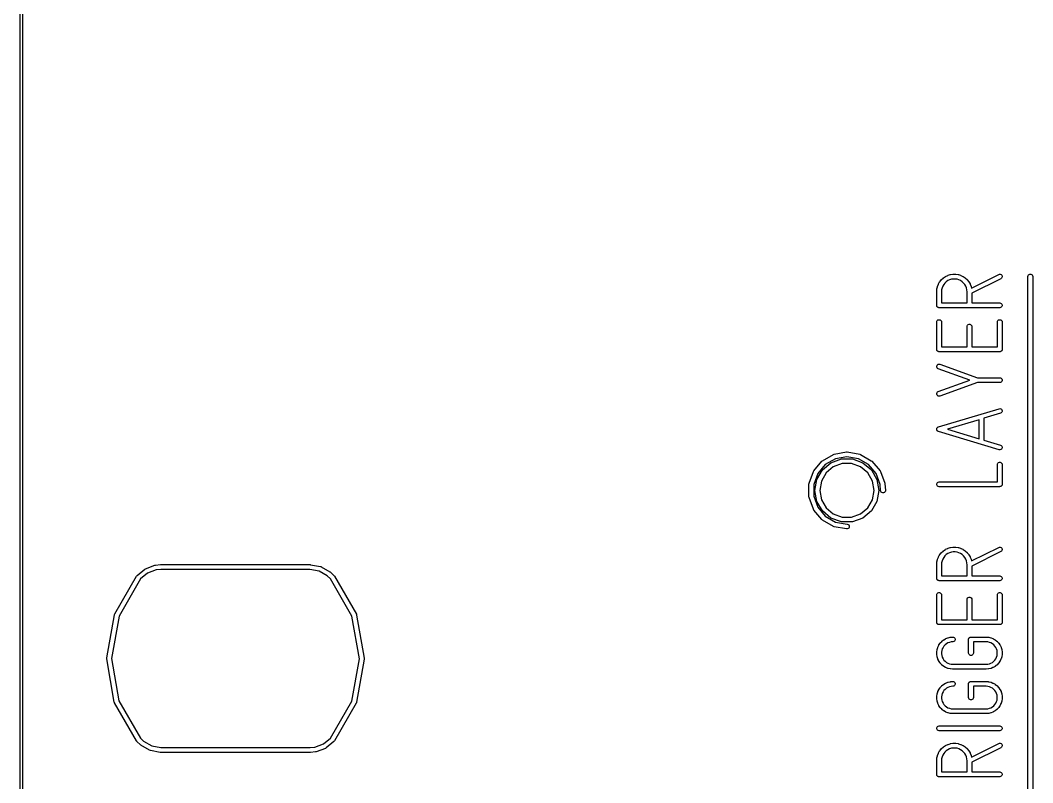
# Model space of a CAD drawing. Extents: x 10 to 493, y -203 to -71.
# Drawn here: x 10.11 to 52.17, y -170.9 to -139.21 of the extents above; entities that cross this region are included whole.
import ezdxf

# ---------------------------------------------------------------- set-up
doc = ezdxf.new("R2010")
doc.units = 0
doc.header["$MEASUREMENT"] = 0
doc.layers.add('BLACK', color=7, linetype='CONTINUOUS')

msp = doc.modelspace()

# ---------------------------------------------------------------- linework, layer by layer
at = {"layer": 'Black'}
for p, q in [((10.11, -203.2), (10.11, -71.12)), ((10.21, -71.17), (10.21, -203.15)), ((48.2552, -150.171), (48.3022, -150.089)), ((48.3022, -150.089), (48.3071, -150.083)), ((48.3071, -150.083), (48.3108, -150.077)), ((48.3108, -150.077), (48.3698, -150.003)), ((48.3698, -150.003), (48.3755, -149.998)), ((48.3755, -149.998), (48.38, -149.992)), ((48.38, -149.992), (48.449, -149.928)), ((48.449, -149.928), (48.4554, -149.924)), ((48.4554, -149.924), (48.4608, -149.918)), ((48.4608, -149.918), (48.5388, -149.865)), ((48.5215, -150.133), (48.472, -150.195)), ((48.5795, -150.079), (48.5215, -150.133)), ((48.5388, -149.865), (48.546, -149.862)), ((48.546, -149.862), (48.5524, -149.858)), ((48.5524, -149.858), (48.6374, -149.818)), ((48.6447, -150.035), (48.5795, -150.079)), ((48.6374, -149.818), (48.6441, -149.816)), ((48.6441, -149.816), (48.6503, -149.813)), ((48.7163, -150.001), (48.6447, -150.035)), ((48.6503, -149.813), (48.7403, -149.785)), ((48.7924, -149.978), (48.7163, -150.001)), ((48.7403, -149.785), (48.7479, -149.784)), ((48.7479, -149.784), (48.7551, -149.781)), ((48.7551, -149.781), (48.8481, -149.767)), ((48.8705, -149.966), (48.7924, -149.978)), ((48.8481, -149.767), (48.8556, -149.767)), ((48.8556, -149.767), (48.863, -149.766)), ((48.863, -149.766), (48.957, -149.766)), ((48.9495, -149.966), (48.8705, -149.966)), ((49.0276, -149.978), (48.9495, -149.966)), ((48.957, -149.766), (48.9644, -149.767)), ((48.9644, -149.767), (48.9719, -149.767)), ((48.9719, -149.767), (49.0649, -149.781)), ((49.1037, -150.001), (49.0276, -149.978)), ((49.0649, -149.781), (49.0721, -149.784)), ((49.0721, -149.784), (49.0797, -149.785)), ((49.0797, -149.785), (49.1697, -149.813)), ((49.1753, -150.035), (49.1037, -150.001)), ((49.1697, -149.813), (49.1759, -149.816)), ((49.2405, -150.079), (49.1753, -150.035)), ((49.1759, -149.816), (49.1826, -149.818)), ((49.1826, -149.818), (49.2676, -149.858)), ((49.2985, -150.133), (49.2405, -150.079)), ((49.2676, -149.858), (49.274, -149.862)), ((49.274, -149.862), (49.2812, -149.865)), ((49.2812, -149.865), (49.3592, -149.918)), ((49.348, -150.195), (49.2985, -150.133)), ((49.3592, -149.918), (49.3646, -149.924)), ((49.3646, -149.924), (49.371, -149.928)), ((49.371, -149.928), (49.44, -149.992)), ((49.44, -149.992), (49.4445, -149.998)), ((49.4445, -149.998), (49.4502, -150.003)), ((49.4502, -150.003), (49.5092, -150.077)), ((49.5092, -150.077), (49.5129, -150.083)), ((49.5129, -150.083), (49.5178, -150.089)), ((49.5178, -150.089), (49.5648, -150.171)), ((49.6221, -150.341), (50.7553, -149.775)), ((50.8447, -149.953), (49.64, -150.556)), ((50.7553, -149.775), (50.7886, -149.765)), ((50.7886, -149.765), (50.8232, -149.767)), ((50.8232, -149.767), (50.8551, -149.781)), ((50.8726, -149.933), (50.8447, -149.953)), ((50.8551, -149.781), (50.8803, -149.804)), ((50.8918, -149.904), (50.8726, -149.933)), ((50.8803, -149.804), (50.8958, -149.835)), ((50.8998, -149.87), (50.8918, -149.904)), ((50.8958, -149.835), (50.8998, -149.87)), ((51.97, -149.861), (51.976, -149.827)), ((51.97, -189.865), (51.97, -149.861)), ((51.976, -149.827), (51.9934, -149.797)), ((51.9934, -149.797), (52.02, -149.774)), ((52.02, -149.774), (52.0526, -149.763)), ((52.0526, -149.763), (52.0874, -149.763)), ((52.0874, -149.763), (52.12, -149.774)), ((52.12, -149.774), (52.1466, -149.797)), ((52.1466, -149.797), (52.164, -149.827)), ((52.164, -149.827), (52.17, -149.861)), ((52.17, -149.861), (52.17, -189.865)), ((48.18, -150.494), (48.1807, -150.49)), ((48.18, -151.061), (48.18, -150.494)), ((48.1803, -150.487), (48.1873, -150.393)), ((48.1807, -150.49), (48.1803, -150.487)), ((48.1873, -150.393), (48.1891, -150.385)), ((48.1891, -150.385), (48.1895, -150.378)), ((48.1895, -150.378), (48.2105, -150.286)), ((48.2105, -150.286), (48.2134, -150.279)), ((48.2134, -150.279), (48.2149, -150.272)), ((48.2149, -150.272), (48.2489, -150.185)), ((48.2489, -150.185), (48.2527, -150.178)), ((48.2527, -150.178), (48.2552, -150.171)), ((48.3862, -150.415), (48.38, -150.498)), ((48.38, -150.498), (48.38, -150.961)), ((48.4038, -150.337), (48.3862, -150.415)), ((48.4324, -150.264), (48.4038, -150.337)), ((48.472, -150.195), (48.4324, -150.264)), ((49.3876, -150.264), (49.348, -150.195)), ((49.4162, -150.337), (49.3876, -150.264)), ((49.4338, -150.415), (49.4162, -150.337)), ((49.44, -150.498), (49.4338, -150.415)), ((49.44, -150.961), (49.44, -150.498)), ((49.5648, -150.171), (49.5673, -150.178)), ((49.5673, -150.178), (49.5711, -150.185)), ((49.5711, -150.185), (49.6051, -150.272)), ((49.6051, -150.272), (49.6066, -150.279)), ((49.6066, -150.279), (49.6095, -150.286)), ((49.6095, -150.286), (49.6221, -150.341)), ((49.64, -150.556), (49.64, -150.961)), ((48.38, -150.961), (49.44, -150.961)), ((49.64, -150.961), (50.8, -150.961)), ((50.8, -150.961), (50.8342, -150.967)), ((50.8342, -150.967), (50.8643, -150.984)), ((50.8643, -150.984), (50.8866, -151.011)), ((48.1815, -151.07), (48.18, -151.061)), ((48.1815, -151.078), (48.1815, -151.07)), ((48.1845, -151.087), (48.1815, -151.078)), ((48.186, -151.095), (48.1845, -151.087)), ((48.1904, -151.103), (48.186, -151.095)), ((48.1934, -151.111), (48.1904, -151.103)), ((48.199, -151.118), (48.1934, -151.111)), ((48.2034, -151.125), (48.199, -151.118)), ((48.2101, -151.131), (48.2034, -151.125)), ((48.2157, -151.138), (48.2101, -151.131)), ((48.2233, -151.142), (48.2157, -151.138)), ((48.23, -151.148), (48.2233, -151.142)), ((48.2382, -151.151), (48.23, -151.148)), ((48.2458, -151.155), (48.2382, -151.151)), ((48.2544, -151.156), (48.2458, -151.155)), ((48.2626, -151.159), (48.2544, -151.156)), ((48.2714, -151.159), (48.2626, -151.159)), ((48.28, -151.161), (48.2714, -151.159)), ((50.8, -151.161), (48.28, -151.161)), ((50.8342, -151.155), (50.8, -151.161)), ((50.8643, -151.138), (50.8342, -151.155)), ((50.8866, -151.111), (50.8643, -151.138)), ((50.8866, -151.011), (50.8985, -151.044)), ((50.8985, -151.078), (50.8866, -151.111)), ((50.8985, -151.044), (50.8985, -151.078)), ((48.18, -151.754), (48.186, -151.72)), ((48.18, -152.888), (48.18, -151.754)), ((48.186, -151.72), (48.2034, -151.69)), ((48.2034, -151.69), (48.23, -151.667)), ((48.23, -151.667), (48.2626, -151.656)), ((48.2626, -151.656), (48.2974, -151.656)), ((48.2974, -151.656), (48.33, -151.667)), ((48.33, -151.667), (48.3566, -151.69)), ((48.3566, -151.69), (48.374, -151.72)), ((48.374, -151.72), (48.38, -151.754)), ((48.38, -151.754), (48.38, -152.788)), ((50.7, -151.754), (50.706, -151.72)), ((50.7, -152.788), (50.7, -151.754)), ((50.706, -151.72), (50.7234, -151.69)), ((50.7234, -151.69), (50.75, -151.667)), ((50.75, -151.667), (50.7826, -151.656)), ((50.7826, -151.656), (50.8174, -151.656)), ((50.8174, -151.656), (50.85, -151.667)), ((50.85, -151.667), (50.8766, -151.69)), ((50.8766, -151.69), (50.894, -151.72)), ((50.894, -151.72), (50.9, -151.754)), ((50.9, -151.754), (50.9, -152.888)), ((49.44, -151.943), (49.446, -151.909)), ((49.44, -152.788), (49.44, -151.943)), ((49.446, -151.909), (49.4634, -151.879)), ((49.4634, -151.879), (49.49, -151.856)), ((49.49, -151.856), (49.5226, -151.845)), ((49.5226, -151.845), (49.5574, -151.845)), ((49.5574, -151.845), (49.59, -151.856)), ((49.59, -151.856), (49.6166, -151.879)), ((49.6166, -151.879), (49.634, -151.909)), ((49.634, -151.909), (49.64, -151.943)), ((49.64, -151.943), (49.64, -152.788)), ((48.1815, -152.897), (48.18, -152.888)), ((48.1815, -152.905), (48.1815, -152.897)), ((48.1845, -152.914), (48.1815, -152.905)), ((48.186, -152.922), (48.1845, -152.914)), ((48.1904, -152.93), (48.186, -152.922)), ((48.1934, -152.938), (48.1904, -152.93)), ((48.199, -152.945), (48.1934, -152.938)), ((48.2034, -152.952), (48.199, -152.945)), ((48.2101, -152.958), (48.2034, -152.952)), ((48.2157, -152.965), (48.2101, -152.958)), ((48.2233, -152.969), (48.2157, -152.965)), ((48.23, -152.975), (48.2233, -152.969)), ((48.2382, -152.978), (48.23, -152.975)), ((48.2458, -152.982), (48.2382, -152.978)), ((48.2544, -152.983), (48.2458, -152.982)), ((48.2626, -152.986), (48.2544, -152.983)), ((48.2714, -152.986), (48.2626, -152.986)), ((48.28, -152.988), (48.2714, -152.986)), ((50.8, -152.988), (48.28, -152.988)), ((48.38, -152.788), (49.44, -152.788)), ((49.64, -152.788), (50.7, -152.788)), ((50.8086, -152.986), (50.8, -152.988)), ((50.8174, -152.986), (50.8086, -152.986)), ((50.8256, -152.983), (50.8174, -152.986)), ((50.8342, -152.982), (50.8256, -152.983)), ((50.8418, -152.978), (50.8342, -152.982)), ((50.85, -152.975), (50.8418, -152.978)), ((50.8567, -152.969), (50.85, -152.975)), ((50.8643, -152.965), (50.8567, -152.969)), ((50.8699, -152.958), (50.8643, -152.965)), ((50.8766, -152.952), (50.8699, -152.958)), ((50.881, -152.945), (50.8766, -152.952)), ((50.8866, -152.938), (50.881, -152.945)), ((50.8896, -152.93), (50.8866, -152.938)), ((50.894, -152.922), (50.8896, -152.93)), ((50.8955, -152.914), (50.894, -152.922)), ((50.8985, -152.905), (50.8955, -152.914)), ((50.9, -152.888), (50.8985, -152.897)), ((50.8985, -152.897), (50.8985, -152.905)), ((48.2155, -153.526), (48.2455, -153.508)), ((48.2455, -153.508), (48.2796, -153.502)), ((48.2796, -153.502), (48.3139, -153.508)), ((48.3139, -153.508), (49.8725, -154.069)), ((48.1815, -153.585), (48.1932, -153.552)), ((48.1816, -153.62), (48.1815, -153.585)), ((48.1936, -153.652), (48.1816, -153.62)), ((48.1932, -153.552), (48.2155, -153.526)), ((48.216, -153.679), (48.1936, -153.652)), ((48.2461, -153.696), (48.216, -153.679)), ((49.5598, -154.169), (48.2461, -153.696)), ((48.2461, -154.642), (49.5598, -154.169)), ((49.8725, -154.269), (48.3139, -154.83)), ((49.8725, -154.069), (50.8, -154.069)), ((50.8, -154.269), (49.8725, -154.269)), ((50.8, -154.069), (50.8342, -154.075)), ((50.8342, -154.263), (50.8, -154.269)), ((50.8342, -154.075), (50.8643, -154.092)), ((50.8643, -154.246), (50.8342, -154.263)), ((50.8643, -154.092), (50.8866, -154.119)), ((50.8866, -154.219), (50.8643, -154.246)), ((50.8866, -154.119), (50.8985, -154.152)), ((50.8985, -154.186), (50.8866, -154.219)), ((50.8985, -154.152), (50.8985, -154.186)), ((48.1815, -154.753), (48.1816, -154.718)), ((48.1932, -154.786), (48.1815, -154.753)), ((48.1816, -154.718), (48.1936, -154.686)), ((48.1936, -154.686), (48.216, -154.659)), ((48.216, -154.659), (48.2461, -154.642)), ((48.2155, -154.812), (48.1932, -154.786)), ((48.2455, -154.83), (48.2155, -154.812)), ((48.2796, -154.836), (48.2455, -154.83)), ((48.3139, -154.83), (48.2796, -154.836)), ((48.2513, -156.11), (50.7713, -155.354)), ((50.8287, -155.546), (50.144, -155.751)), ((50.7713, -155.354), (50.8058, -155.35)), ((50.8058, -155.35), (50.8396, -155.358)), ((50.8598, -155.53), (50.8287, -155.546)), ((50.8396, -155.358), (50.8686, -155.377)), ((50.8836, -155.505), (50.8598, -155.53)), ((50.8686, -155.377), (50.8893, -155.405)), ((50.8973, -155.473), (50.8836, -155.505)), ((50.8893, -155.405), (50.8993, -155.438)), ((50.8993, -155.438), (50.8973, -155.473)), ((49.944, -155.811), (48.628, -156.206)), ((49.944, -156.601), (49.944, -155.811)), ((50.144, -155.751), (50.144, -156.661)), ((48.1807, -156.194), (48.1823, -156.189)), ((48.1814, -156.206), (48.1807, -156.194)), ((48.1807, -156.218), (48.1814, -156.206)), ((48.1823, -156.223), (48.1807, -156.218)), ((48.1823, -156.189), (48.1827, -156.183)), ((48.1827, -156.229), (48.1823, -156.223)), ((48.1827, -156.183), (48.1873, -156.172)), ((48.1873, -156.24), (48.1827, -156.229)), ((48.1873, -156.172), (48.1907, -156.161)), ((48.1907, -156.251), (48.1873, -156.24)), ((48.1907, -156.161), (48.1941, -156.156)), ((48.1941, -156.256), (48.1907, -156.251)), ((48.1941, -156.156), (48.1964, -156.151)), ((48.1964, -156.261), (48.1941, -156.256)), ((48.1964, -156.151), (48.2044, -156.143)), ((48.2044, -156.269), (48.1964, -156.261)), ((48.2044, -156.143), (48.2114, -156.133)), ((48.2114, -156.279), (48.2044, -156.269)), ((48.2114, -156.133), (48.2163, -156.13)), ((48.2163, -156.282), (48.2114, -156.279)), ((48.2163, -156.13), (48.2202, -156.126)), ((48.2202, -156.286), (48.2163, -156.282)), ((48.2202, -156.126), (48.2307, -156.121)), ((48.2307, -156.291), (48.2202, -156.286)), ((48.2307, -156.121), (48.2404, -156.114)), ((48.2404, -156.298), (48.2307, -156.291)), ((48.2404, -156.114), (48.2461, -156.113)), ((48.2461, -156.299), (48.2404, -156.298)), ((48.2461, -156.113), (48.2513, -156.11)), ((48.2513, -156.302), (48.2461, -156.299)), ((50.7713, -157.058), (48.2513, -156.302)), ((48.628, -156.206), (49.944, -156.601)), ((50.144, -156.661), (50.8287, -156.866)), ((50.8287, -156.866), (50.8598, -156.882)), ((50.8598, -156.882), (50.8836, -156.907)), ((43.4358, -157.514), (43.887, -157.254)), ((43.887, -157.254), (43.9196, -157.242)), ((43.887, -157.254), (43.887, -157.254)), ((43.9196, -157.242), (44.4326, -157.152)), ((44.4326, -157.152), (44.4674, -157.152)), ((44.4674, -157.152), (44.9804, -157.242)), ((44.9804, -157.242), (45.013, -157.254)), ((45.013, -157.254), (45.4642, -157.514)), ((50.8058, -157.062), (50.7713, -157.058)), ((50.8396, -157.054), (50.8058, -157.062)), ((50.8686, -157.035), (50.8396, -157.054)), ((50.8893, -157.007), (50.8686, -157.035)), ((50.8836, -156.907), (50.8973, -156.939)), ((50.8993, -156.974), (50.8893, -157.007)), ((50.8973, -156.939), (50.8993, -156.974)), ((43.0744, -157.936), (43.4092, -157.537)), ((43.5511, -157.679), (43.2389, -158.051)), ((43.4092, -157.537), (43.4358, -157.514)), ((43.4319, -157.896), (43.7855, -157.599)), ((43.9717, -157.436), (43.5511, -157.679)), ((43.7855, -157.599), (44.2192, -157.441)), ((44.254, -157.638), (43.8855, -157.772)), ((44.45, -157.352), (43.9717, -157.436)), ((44.2192, -157.441), (44.6808, -157.441)), ((44.646, -157.638), (44.254, -157.638)), ((44.9283, -157.436), (44.45, -157.352)), ((45.0145, -157.772), (44.646, -157.638)), ((44.6808, -157.441), (45.1145, -157.599)), ((45.3489, -157.679), (44.9283, -157.436)), ((45.1145, -157.599), (45.4681, -157.896)), ((45.6611, -158.051), (45.3489, -157.679)), ((45.4642, -157.514), (45.4908, -157.537)), ((45.4908, -157.537), (45.8256, -157.936)), ((50.7, -157.676), (50.706, -157.642)), ((50.7, -158.395), (50.7, -157.676)), ((50.706, -157.642), (50.7234, -157.612)), ((50.7234, -157.612), (50.75, -157.589)), ((50.75, -157.589), (50.7826, -157.578)), ((50.7826, -157.578), (50.8174, -157.578)), ((50.8174, -157.578), (50.85, -157.589)), ((50.85, -157.589), (50.8766, -157.612)), ((50.8766, -157.612), (50.894, -157.642)), ((50.894, -157.642), (50.9, -157.676)), ((50.9, -157.676), (50.9, -158.495)), ((42.8788, -158.455), (43.057, -157.966)), ((43.057, -157.966), (43.0744, -157.936)), ((43.2389, -158.051), (43.0728, -158.507)), ((43.2011, -158.295), (43.4319, -157.896)), ((43.5851, -158.024), (43.3891, -158.364)), ((43.8855, -157.772), (43.5851, -158.024)), ((45.3149, -158.024), (45.0145, -157.772)), ((45.5109, -158.364), (45.3149, -158.024)), ((45.4681, -157.896), (45.6989, -158.295)), ((45.8287, -158.511), (45.6611, -158.051)), ((45.8256, -157.936), (45.843, -157.966)), ((45.843, -157.966), (46.0212, -158.455)), ((42.8728, -158.49), (42.8788, -158.455)), ((42.8728, -159.01), (42.8728, -158.49)), ((43.0728, -158.507), (43.0728, -158.993)), ((43.121, -158.75), (43.2011, -158.295)), ((43.3891, -158.364), (43.321, -158.75)), ((45.579, -158.75), (45.5109, -158.364)), ((45.6989, -158.295), (45.779, -158.75)), ((45.8504, -158.759), (45.8287, -158.511)), ((46.0212, -158.455), (46.0234, -158.468)), ((46.0234, -158.468), (46.0268, -158.481)), ((46.0268, -158.481), (46.0496, -158.741)), ((48.1815, -158.478), (48.1934, -158.445)), ((48.1815, -158.512), (48.1815, -158.478)), ((48.1934, -158.545), (48.1815, -158.512)), ((48.1934, -158.445), (48.2157, -158.418)), ((48.2157, -158.572), (48.1934, -158.545)), ((48.2157, -158.418), (48.2458, -158.401)), ((48.2458, -158.401), (48.28, -158.395)), ((48.28, -158.395), (50.7, -158.395)), ((50.8699, -158.565), (50.8643, -158.572)), ((50.8766, -158.559), (50.8699, -158.565)), ((50.881, -158.552), (50.8766, -158.559)), ((50.8866, -158.545), (50.881, -158.552)), ((50.8896, -158.537), (50.8866, -158.545)), ((50.894, -158.529), (50.8896, -158.537)), ((50.8955, -158.521), (50.894, -158.529)), ((50.8985, -158.512), (50.8955, -158.521)), ((50.9, -158.495), (50.8985, -158.504)), ((50.8985, -158.504), (50.8985, -158.512)), ((43.2011, -159.205), (43.121, -158.75)), ((43.321, -158.75), (43.3891, -159.136)), ((45.5109, -159.136), (45.579, -158.75)), ((45.779, -158.75), (45.6989, -159.205)), ((45.8594, -158.792), (45.8504, -158.759)), ((45.8793, -158.821), (45.8594, -158.792)), ((45.9077, -158.841), (45.8793, -158.821)), ((45.9413, -158.85), (45.9077, -158.841)), ((45.9759, -158.847), (45.9413, -158.85)), ((46.0074, -158.832), (45.9759, -158.847)), ((46.0319, -158.807), (46.0074, -158.832)), ((46.0466, -158.776), (46.0319, -158.807)), ((46.0496, -158.741), (46.0466, -158.776)), ((48.2458, -158.589), (48.2157, -158.572)), ((48.28, -158.595), (48.2458, -158.589)), ((50.8, -158.595), (48.28, -158.595)), ((50.8086, -158.593), (50.8, -158.595)), ((50.8174, -158.593), (50.8086, -158.593)), ((50.8256, -158.59), (50.8174, -158.593)), ((50.8342, -158.589), (50.8256, -158.59)), ((50.8418, -158.585), (50.8342, -158.589)), ((50.85, -158.582), (50.8418, -158.585)), ((50.8567, -158.576), (50.85, -158.582)), ((50.8643, -158.572), (50.8567, -158.576)), ((42.8788, -159.045), (42.8728, -159.01)), ((43.057, -159.534), (42.8788, -159.045)), ((43.0728, -158.993), (43.2389, -159.449)), ((43.4319, -159.604), (43.2011, -159.205)), ((43.3891, -159.136), (43.5851, -159.476)), ((45.3149, -159.476), (45.5109, -159.136)), ((45.6989, -159.205), (45.4681, -159.604)), ((43.0744, -159.564), (43.057, -159.534)), ((43.4092, -159.963), (43.0744, -159.564)), ((43.2389, -159.449), (43.5511, -159.821)), ((43.7855, -159.901), (43.4319, -159.604)), ((43.5511, -159.821), (43.9717, -160.064)), ((43.5851, -159.476), (43.8855, -159.728)), ((43.8855, -159.728), (44.254, -159.862)), ((44.646, -159.862), (45.0145, -159.728)), ((45.0145, -159.728), (45.3149, -159.476)), ((45.4681, -159.604), (45.1145, -159.901)), ((43.4358, -159.986), (43.4092, -159.963)), ((43.887, -160.246), (43.4358, -159.986)), ((44.2192, -160.059), (43.7855, -159.901)), ((43.9196, -160.258), (43.887, -160.246)), ((43.9717, -160.064), (44.4674, -160.152)), ((44.6808, -160.059), (44.2192, -160.059)), ((44.254, -159.862), (44.646, -159.862)), ((44.4674, -160.152), (44.5, -160.163)), ((44.5, -160.163), (44.5266, -160.186)), ((44.5266, -160.186), (44.544, -160.216)), ((44.544, -160.216), (44.55, -160.25)), ((45.1145, -159.901), (44.6808, -160.059)), ((44.4326, -160.348), (43.9196, -160.258)), ((44.4674, -160.348), (44.4326, -160.348)), ((44.5, -160.337), (44.4674, -160.348)), ((44.5266, -160.314), (44.5, -160.337)), ((44.544, -160.284), (44.5266, -160.314)), ((44.55, -160.25), (44.544, -160.284)), ((48.2552, -161.511), (48.3022, -161.429)), ((48.3022, -161.429), (48.3071, -161.423)), ((48.3071, -161.423), (48.3108, -161.417)), ((48.3108, -161.417), (48.3698, -161.343)), ((48.3698, -161.343), (48.3755, -161.338)), ((48.3755, -161.338), (48.38, -161.332)), ((48.38, -161.332), (48.449, -161.268)), ((48.449, -161.268), (48.4554, -161.264)), ((48.4554, -161.264), (48.4608, -161.258)), ((48.4608, -161.258), (48.5388, -161.205)), ((48.5215, -161.473), (48.472, -161.535)), ((48.5795, -161.419), (48.5215, -161.473)), ((48.5388, -161.205), (48.546, -161.202)), ((48.546, -161.202), (48.5524, -161.198)), ((48.5524, -161.198), (48.6374, -161.158)), ((48.6447, -161.375), (48.5795, -161.419)), ((48.6374, -161.158), (48.6441, -161.156)), ((48.6441, -161.156), (48.6503, -161.153)), ((48.7163, -161.341), (48.6447, -161.375)), ((48.6503, -161.153), (48.7403, -161.125)), ((48.7924, -161.318), (48.7163, -161.341)), ((48.7403, -161.125), (48.7479, -161.124)), ((48.7479, -161.124), (48.7551, -161.121)), ((48.7551, -161.121), (48.8481, -161.107)), ((48.8705, -161.306), (48.7924, -161.318)), ((48.8481, -161.107), (48.8556, -161.107)), ((48.8556, -161.107), (48.863, -161.106)), ((48.863, -161.106), (48.957, -161.106)), ((48.9495, -161.306), (48.8705, -161.306)), ((49.0276, -161.318), (48.9495, -161.306)), ((48.957, -161.106), (48.9644, -161.107)), ((48.9644, -161.107), (48.9719, -161.107)), ((48.9719, -161.107), (49.0649, -161.121)), ((49.1037, -161.341), (49.0276, -161.318)), ((49.0649, -161.121), (49.0721, -161.124)), ((49.0721, -161.124), (49.0797, -161.125)), ((49.0797, -161.125), (49.1697, -161.153)), ((49.1753, -161.375), (49.1037, -161.341)), ((49.1697, -161.153), (49.1759, -161.156)), ((49.2405, -161.419), (49.1753, -161.375)), ((49.1759, -161.156), (49.1826, -161.158)), ((49.1826, -161.158), (49.2676, -161.198)), ((49.2985, -161.473), (49.2405, -161.419)), ((49.2676, -161.198), (49.274, -161.202)), ((49.274, -161.202), (49.2812, -161.205)), ((49.2812, -161.205), (49.3592, -161.258)), ((49.348, -161.535), (49.2985, -161.473)), ((49.3592, -161.258), (49.3646, -161.264)), ((49.3646, -161.264), (49.371, -161.268)), ((49.371, -161.268), (49.44, -161.332)), ((49.44, -161.332), (49.4445, -161.338)), ((49.4445, -161.338), (49.4502, -161.343)), ((49.4502, -161.343), (49.5092, -161.417)), ((49.5092, -161.417), (49.5129, -161.423)), ((49.5129, -161.423), (49.5178, -161.429)), ((49.5178, -161.429), (49.5648, -161.511)), ((49.6221, -161.681), (50.7553, -161.115)), ((50.8447, -161.293), (49.64, -161.896)), ((50.7553, -161.115), (50.7886, -161.105)), ((50.7886, -161.105), (50.8232, -161.107)), ((50.8232, -161.107), (50.8551, -161.121)), ((50.8726, -161.273), (50.8447, -161.293)), ((50.8551, -161.121), (50.8803, -161.144)), ((50.8918, -161.244), (50.8726, -161.273)), ((50.8803, -161.144), (50.8958, -161.175)), ((50.8998, -161.21), (50.8918, -161.244)), ((50.8958, -161.175), (50.8998, -161.21)), ((15.3091, -162.003), (15.7001, -161.86)), ((15.7001, -161.86), (15.7131, -161.857)), ((15.7131, -161.857), (15.7257, -161.854)), ((15.7257, -161.854), (15.9362, -161.835)), ((15.9362, -161.835), (15.9406, -161.836)), ((15.9406, -161.836), (15.945, -161.835)), ((15.945, -161.835), (22.155, -161.835)), ((22.155, -161.835), (22.1636, -161.837)), ((22.1636, -161.837), (22.1724, -161.837)), ((22.1724, -161.837), (22.5824, -161.909)), ((22.5824, -161.909), (22.6067, -161.918)), ((22.6067, -161.918), (22.6151, -161.921)), ((22.6151, -161.921), (22.9757, -162.129)), ((48.18, -161.834), (48.1807, -161.83)), ((48.18, -162.401), (48.18, -161.834)), ((48.1803, -161.827), (48.1873, -161.733)), ((48.1807, -161.83), (48.1803, -161.827)), ((48.1873, -161.733), (48.1891, -161.725)), ((48.1891, -161.725), (48.1895, -161.718)), ((48.1895, -161.718), (48.2105, -161.626)), ((48.2105, -161.626), (48.2134, -161.619)), ((48.2134, -161.619), (48.2149, -161.612)), ((48.2149, -161.612), (48.2489, -161.525)), ((48.2489, -161.525), (48.2527, -161.518)), ((48.2527, -161.518), (48.2552, -161.511)), ((48.3862, -161.755), (48.38, -161.838)), ((48.38, -161.838), (48.38, -162.301)), ((48.4038, -161.677), (48.3862, -161.755)), ((48.4324, -161.604), (48.4038, -161.677)), ((48.472, -161.535), (48.4324, -161.604)), ((49.3876, -161.604), (49.348, -161.535)), ((49.4162, -161.677), (49.3876, -161.604)), ((49.4338, -161.755), (49.4162, -161.677)), ((49.44, -161.838), (49.4338, -161.755)), ((49.44, -162.301), (49.44, -161.838)), ((49.5648, -161.511), (49.5673, -161.518)), ((49.5673, -161.518), (49.5711, -161.525)), ((49.5711, -161.525), (49.6051, -161.612)), ((49.6051, -161.612), (49.6066, -161.619)), ((49.6066, -161.619), (49.6095, -161.626)), ((49.6095, -161.626), (49.6221, -161.681)), ((49.64, -161.896), (49.64, -162.301)), ((14.0327, -163.884), (14.9383, -162.315)), ((14.9383, -162.315), (14.9383, -162.315)), ((14.9383, -162.315), (14.9383, -162.315)), ((14.9383, -162.315), (14.9384, -162.315)), ((14.9384, -162.315), (14.9481, -162.303)), ((14.9481, -162.303), (14.9606, -162.289)), ((14.9606, -162.289), (15.2791, -162.02)), ((15.3944, -162.185), (15.1028, -162.43)), ((15.2791, -162.02), (15.3091, -162.003)), ((15.2791, -162.02), (15.2791, -162.02)), ((15.7565, -162.052), (15.3944, -162.185)), ((15.9494, -162.035), (15.7565, -162.052)), ((22.1463, -162.035), (15.9494, -162.035)), ((22.5304, -162.103), (22.1463, -162.035)), ((22.8643, -162.295), (22.5304, -162.103)), ((22.9949, -162.426), (22.8643, -162.295)), ((22.9757, -162.129), (22.9858, -162.137)), ((22.9858, -162.137), (22.9965, -162.145)), ((22.9965, -162.145), (23.1458, -162.294)), ((23.1458, -162.294), (23.1533, -162.305)), ((23.1533, -162.305), (23.1617, -162.315)), ((23.1617, -162.315), (24.0715, -163.895)), ((48.38, -162.301), (49.44, -162.301)), ((49.64, -162.301), (50.8, -162.301)), ((50.8, -162.301), (50.8342, -162.307)), ((50.8342, -162.307), (50.8643, -162.324)), ((50.8643, -162.324), (50.8866, -162.351)), ((50.8866, -162.351), (50.8985, -162.384)), ((15.1028, -162.43), (14.2147, -163.968)), ((23.8894, -163.98), (22.9949, -162.426)), ((48.1815, -162.41), (48.18, -162.401)), ((48.1815, -162.418), (48.1815, -162.41)), ((48.1845, -162.427), (48.1815, -162.418)), ((48.186, -162.435), (48.1845, -162.427)), ((48.1904, -162.443), (48.186, -162.435)), ((48.1934, -162.451), (48.1904, -162.443)), ((48.199, -162.458), (48.1934, -162.451)), ((48.2034, -162.465), (48.199, -162.458)), ((48.2101, -162.471), (48.2034, -162.465)), ((48.2157, -162.478), (48.2101, -162.471)), ((48.2233, -162.482), (48.2157, -162.478)), ((48.23, -162.488), (48.2233, -162.482)), ((48.2382, -162.491), (48.23, -162.488)), ((48.2458, -162.495), (48.2382, -162.491)), ((48.2544, -162.496), (48.2458, -162.495)), ((48.2626, -162.499), (48.2544, -162.496)), ((48.2714, -162.499), (48.2626, -162.499)), ((48.28, -162.501), (48.2714, -162.499)), ((50.8, -162.501), (48.28, -162.501)), ((50.8342, -162.495), (50.8, -162.501)), ((50.8643, -162.478), (50.8342, -162.495)), ((50.8866, -162.451), (50.8643, -162.478)), ((50.8985, -162.418), (50.8866, -162.451)), ((50.8985, -162.384), (50.8985, -162.418)), ((48.18, -163.094), (48.186, -163.06)), ((48.18, -164.228), (48.18, -163.094)), ((48.186, -163.06), (48.2034, -163.03)), ((48.2034, -163.03), (48.23, -163.007)), ((48.23, -163.007), (48.2626, -162.996)), ((48.2626, -162.996), (48.2974, -162.996)), ((48.2974, -162.996), (48.33, -163.007)), ((48.33, -163.007), (48.3566, -163.03)), ((48.3566, -163.03), (48.374, -163.06)), ((48.374, -163.06), (48.38, -163.094)), ((48.38, -163.094), (48.38, -164.128)), ((49.49, -163.196), (49.5226, -163.185)), ((49.5226, -163.185), (49.5574, -163.185)), ((49.5574, -163.185), (49.59, -163.196)), ((50.7, -163.094), (50.706, -163.06)), ((50.7, -164.128), (50.7, -163.094)), ((50.706, -163.06), (50.7234, -163.03)), ((50.7234, -163.03), (50.75, -163.007)), ((50.75, -163.007), (50.7826, -162.996)), ((50.7826, -162.996), (50.8174, -162.996)), ((50.8174, -162.996), (50.85, -163.007)), ((50.85, -163.007), (50.8766, -163.03)), ((50.8766, -163.03), (50.894, -163.06)), ((50.894, -163.06), (50.9, -163.094)), ((50.9, -163.094), (50.9, -164.228)), ((49.44, -163.283), (49.446, -163.249)), ((49.44, -164.128), (49.44, -163.283)), ((49.446, -163.249), (49.4634, -163.219)), ((49.4634, -163.219), (49.49, -163.196)), ((49.59, -163.196), (49.6166, -163.219)), ((49.6166, -163.219), (49.634, -163.249)), ((49.634, -163.249), (49.64, -163.283)), ((49.64, -163.283), (49.64, -164.128)), ((13.7022, -165.711), (14.0208, -163.916)), ((14.2147, -163.968), (13.9022, -165.729)), ((14.0208, -163.916), (14.0267, -163.9)), ((14.0267, -163.9), (14.0327, -163.884)), ((24.1978, -165.741), (23.8894, -163.98)), ((24.0715, -163.895), (24.0715, -163.895)), ((24.0715, -163.895), (24.0833, -163.928)), ((24.0833, -163.928), (24.3979, -165.724)), ((48.1815, -164.237), (48.18, -164.228)), ((48.1815, -164.245), (48.1815, -164.237)), ((48.1845, -164.254), (48.1815, -164.245)), ((48.186, -164.262), (48.1845, -164.254)), ((48.1904, -164.27), (48.186, -164.262)), ((48.1934, -164.278), (48.1904, -164.27)), ((48.199, -164.285), (48.1934, -164.278)), ((48.2034, -164.292), (48.199, -164.285)), ((48.2101, -164.298), (48.2034, -164.292)), ((48.2157, -164.305), (48.2101, -164.298)), ((48.2233, -164.309), (48.2157, -164.305)), ((48.23, -164.315), (48.2233, -164.309)), ((48.2382, -164.318), (48.23, -164.315)), ((48.2458, -164.322), (48.2382, -164.318)), ((48.2544, -164.323), (48.2458, -164.322)), ((48.2626, -164.326), (48.2544, -164.323)), ((48.2714, -164.326), (48.2626, -164.326)), ((48.28, -164.328), (48.2714, -164.326)), ((50.8, -164.328), (48.28, -164.328)), ((48.38, -164.128), (49.44, -164.128)), ((49.64, -164.128), (50.7, -164.128)), ((50.8086, -164.326), (50.8, -164.328)), ((50.8174, -164.326), (50.8086, -164.326)), ((50.8256, -164.323), (50.8174, -164.326)), ((50.8342, -164.322), (50.8256, -164.323)), ((50.8418, -164.318), (50.8342, -164.322)), ((50.85, -164.315), (50.8418, -164.318)), ((50.8567, -164.309), (50.85, -164.315)), ((50.8643, -164.305), (50.8567, -164.309)), ((50.8699, -164.298), (50.8643, -164.305)), ((50.8766, -164.292), (50.8699, -164.298)), ((50.881, -164.285), (50.8766, -164.292)), ((50.8866, -164.278), (50.881, -164.285)), ((50.8896, -164.27), (50.8866, -164.278)), ((50.894, -164.262), (50.8896, -164.27)), ((50.8955, -164.254), (50.894, -164.262)), ((50.8985, -164.245), (50.8955, -164.254)), ((50.9, -164.228), (50.8985, -164.237)), ((50.8985, -164.237), (50.8985, -164.245)), ((48.5645, -164.905), (48.6435, -164.874)), ((48.6435, -164.874), (48.6507, -164.872)), ((48.6507, -164.872), (48.6574, -164.87)), ((48.6574, -164.87), (48.7394, -164.851)), ((48.7394, -164.851), (48.7473, -164.85)), ((48.7473, -164.85), (48.755, -164.848)), ((48.755, -164.848), (48.84, -164.842)), ((48.84, -164.842), (48.8745, -164.846)), ((48.8745, -164.846), (48.9057, -164.861)), ((48.9057, -164.861), (48.9299, -164.886)), ((49.5264, -164.878), (49.5331, -164.872)), ((49.5331, -164.872), (49.5387, -164.865)), ((49.5387, -164.865), (49.5463, -164.861)), ((49.5463, -164.861), (49.553, -164.855)), ((49.553, -164.855), (49.5612, -164.852)), ((49.5612, -164.852), (49.5688, -164.848)), ((49.5688, -164.848), (49.5774, -164.847)), ((49.5774, -164.847), (49.5856, -164.844)), ((49.5856, -164.844), (49.5944, -164.844)), ((49.5944, -164.844), (49.603, -164.842)), ((49.603, -164.842), (50.233, -164.842)), ((50.233, -164.842), (50.2365, -164.843)), ((50.2365, -164.843), (50.24, -164.842)), ((50.24, -164.842), (50.325, -164.848)), ((50.325, -164.848), (50.3327, -164.85)), ((50.3327, -164.85), (50.3406, -164.851)), ((50.3406, -164.851), (50.4226, -164.87)), ((50.4226, -164.87), (50.4293, -164.872)), ((50.4293, -164.872), (50.4365, -164.874)), ((50.4365, -164.874), (50.5155, -164.905)), ((48.1984, -165.354), (48.2234, -165.273)), ((48.2234, -165.273), (48.2269, -165.266)), ((48.2269, -165.266), (48.2289, -165.259)), ((48.2289, -165.259), (48.2659, -165.182)), ((48.2659, -165.182), (48.2703, -165.175)), ((48.2703, -165.175), (48.2735, -165.168)), ((48.2735, -165.168), (48.3215, -165.098)), ((48.3215, -165.098), (48.3265, -165.093)), ((48.3265, -165.093), (48.3304, -165.087)), ((48.3304, -165.087), (48.3874, -165.025)), ((48.3874, -165.025), (48.3941, -165.02)), ((48.3941, -165.02), (48.3997, -165.014)), ((48.3997, -165.014), (48.4667, -164.962)), ((48.4428, -165.275), (48.4124, -165.339)), ((48.4824, -165.217), (48.4428, -165.275)), ((48.4667, -164.962), (48.4724, -164.959)), ((48.4724, -164.959), (48.4772, -164.955)), ((48.4772, -164.955), (48.5502, -164.912)), ((48.5289, -165.167), (48.4824, -165.217)), ((48.5843, -165.124), (48.5289, -165.167)), ((48.5502, -164.912), (48.5577, -164.909)), ((48.5577, -164.909), (48.5645, -164.905)), ((48.6449, -165.088), (48.5843, -165.124)), ((48.7097, -165.063), (48.6449, -165.088)), ((48.7769, -165.047), (48.7097, -165.063)), ((48.854, -165.042), (48.7769, -165.047)), ((48.8877, -165.033), (48.854, -165.042)), ((48.9165, -165.014), (48.8877, -165.033)), ((48.9369, -164.986), (48.9165, -165.014)), ((48.9299, -164.886), (48.944, -164.918)), ((48.9465, -164.952), (48.9369, -164.986)), ((48.944, -164.918), (48.9465, -164.952)), ((49.503, -164.942), (49.5045, -164.933)), ((49.503, -165.509), (49.503, -164.942)), ((49.5045, -164.925), (49.5075, -164.916)), ((49.5045, -164.933), (49.5045, -164.925)), ((49.5075, -164.916), (49.509, -164.908)), ((49.509, -164.908), (49.5134, -164.9)), ((49.5134, -164.9), (49.5164, -164.892)), ((49.5164, -164.892), (49.522, -164.885)), ((49.522, -164.885), (49.5264, -164.878)), ((50.2295, -165.042), (49.703, -165.042)), ((49.703, -165.042), (49.703, -165.509)), ((50.3031, -165.047), (50.2295, -165.042)), ((50.3703, -165.063), (50.3031, -165.047)), ((50.4351, -165.088), (50.3703, -165.063)), ((50.4957, -165.124), (50.4351, -165.088)), ((50.5511, -165.167), (50.4957, -165.124)), ((50.5155, -164.905), (50.5223, -164.909)), ((50.5223, -164.909), (50.5298, -164.912)), ((50.5298, -164.912), (50.6028, -164.955)), ((50.5976, -165.217), (50.5511, -165.167)), ((50.6372, -165.275), (50.5976, -165.217)), ((50.6028, -164.955), (50.6076, -164.959)), ((50.6076, -164.959), (50.6133, -164.962)), ((50.6133, -164.962), (50.6803, -165.014)), ((50.6676, -165.339), (50.6372, -165.275)), ((50.6803, -165.014), (50.6859, -165.02)), ((50.6859, -165.02), (50.6926, -165.025)), ((50.6926, -165.025), (50.7496, -165.087)), ((50.7496, -165.087), (50.7535, -165.093)), ((50.7535, -165.093), (50.7585, -165.098)), ((50.7585, -165.098), (50.8065, -165.168)), ((50.8065, -165.168), (50.8097, -165.175)), ((50.8097, -165.175), (50.8141, -165.182)), ((50.8141, -165.182), (50.8511, -165.259)), ((50.8511, -165.259), (50.8531, -165.266)), ((50.8531, -165.266), (50.8566, -165.273)), ((50.8566, -165.273), (50.8816, -165.354)), ((13.7021, -165.724), (13.7022, -165.711)), ((48.182, -165.467), (48.1832, -165.46)), ((48.182, -165.551), (48.182, -165.467)), ((48.1832, -165.558), (48.182, -165.551)), ((48.183, -165.453), (48.195, -165.369)), ((48.1832, -165.46), (48.183, -165.453)), ((48.183, -165.565), (48.1832, -165.558)), ((48.195, -165.649), (48.183, -165.565)), ((48.195, -165.369), (48.1975, -165.361)), ((48.1975, -165.657), (48.195, -165.649)), ((48.1975, -165.361), (48.1984, -165.354)), ((48.1984, -165.664), (48.1975, -165.657)), ((48.2234, -165.745), (48.1984, -165.664)), ((48.3919, -165.405), (48.382, -165.474)), ((48.382, -165.474), (48.382, -165.544)), ((48.382, -165.544), (48.3919, -165.613)), ((48.4124, -165.339), (48.3919, -165.405)), ((48.3919, -165.613), (48.4123, -165.679)), ((48.4123, -165.679), (48.4428, -165.742)), ((49.509, -165.543), (49.503, -165.509)), ((49.5264, -165.573), (49.509, -165.543)), ((49.553, -165.596), (49.5264, -165.573)), ((49.5856, -165.607), (49.553, -165.596)), ((49.6204, -165.607), (49.5856, -165.607)), ((49.653, -165.596), (49.6204, -165.607)), ((49.6796, -165.573), (49.653, -165.596)), ((49.697, -165.543), (49.6796, -165.573)), ((49.703, -165.509), (49.697, -165.543)), ((50.6372, -165.742), (50.6677, -165.679)), ((50.6881, -165.405), (50.6676, -165.339)), ((50.6677, -165.679), (50.6881, -165.613)), ((50.698, -165.474), (50.6881, -165.405)), ((50.6881, -165.613), (50.698, -165.544)), ((50.698, -165.544), (50.698, -165.474)), ((50.8816, -165.664), (50.8566, -165.745)), ((50.8816, -165.354), (50.8825, -165.361)), ((50.8825, -165.657), (50.8816, -165.664)), ((50.8825, -165.361), (50.885, -165.369)), ((50.885, -165.649), (50.8825, -165.657)), ((50.885, -165.369), (50.897, -165.453)), ((50.897, -165.565), (50.885, -165.649)), ((50.897, -165.453), (50.8968, -165.46)), ((50.8968, -165.46), (50.898, -165.467)), ((50.898, -165.551), (50.8968, -165.558)), ((50.8968, -165.558), (50.897, -165.565)), ((50.898, -165.467), (50.898, -165.551)), ((13.7021, -165.746), (13.7021, -165.724)), ((14.0167, -167.542), (13.7021, -165.746)), ((13.9022, -165.729), (14.2106, -167.49)), ((23.8853, -167.502), (24.1978, -165.741)), ((24.3978, -165.759), (24.0792, -167.554)), ((24.3979, -165.745), (24.3978, -165.759)), ((24.3979, -165.724), (24.3979, -165.745)), ((48.227, -165.752), (48.2234, -165.745)), ((48.2291, -165.76), (48.227, -165.752)), ((48.2661, -165.836), (48.2291, -165.76)), ((48.2703, -165.842), (48.2661, -165.836)), ((48.2732, -165.848), (48.2703, -165.842)), ((48.3212, -165.919), (48.2732, -165.848)), ((48.3264, -165.924), (48.3212, -165.919)), ((48.3304, -165.931), (48.3264, -165.924)), ((48.3874, -165.993), (48.3304, -165.931)), ((48.3941, -165.998), (48.3874, -165.993)), ((48.3997, -166.004), (48.3941, -165.998)), ((48.4667, -166.056), (48.3997, -166.004)), ((48.4428, -165.742), (48.4827, -165.801)), ((48.4724, -166.059), (48.4667, -166.056)), ((48.4772, -166.063), (48.4724, -166.059)), ((48.5502, -166.106), (48.4772, -166.063)), ((48.4827, -165.801), (48.5289, -165.851)), ((48.5289, -165.851), (48.5843, -165.894)), ((48.5577, -166.109), (48.5502, -166.106)), ((48.5645, -166.113), (48.5577, -166.109)), ((48.6435, -166.144), (48.5645, -166.113)), ((48.5843, -165.894), (48.6449, -165.93)), ((48.6449, -165.93), (48.7097, -165.955)), ((48.7097, -165.955), (48.7769, -165.971)), ((48.7769, -165.971), (48.8505, -165.976)), ((48.8505, -165.976), (50.2295, -165.976)), ((50.2295, -165.976), (50.3031, -165.971)), ((50.3031, -165.971), (50.3703, -165.955)), ((50.3703, -165.955), (50.4351, -165.93)), ((50.4351, -165.93), (50.4957, -165.894)), ((50.5155, -166.113), (50.4365, -166.144)), ((50.4957, -165.894), (50.5511, -165.851)), ((50.5223, -166.109), (50.5155, -166.113)), ((50.5298, -166.106), (50.5223, -166.109)), ((50.6028, -166.063), (50.5298, -166.106)), ((50.5511, -165.851), (50.5973, -165.801)), ((50.5973, -165.801), (50.6372, -165.742)), ((50.6076, -166.059), (50.6028, -166.063)), ((50.6133, -166.056), (50.6076, -166.059)), ((50.6803, -166.004), (50.6133, -166.056)), ((50.6859, -165.998), (50.6803, -166.004)), ((50.6926, -165.993), (50.6859, -165.998)), ((50.7496, -165.931), (50.6926, -165.993)), ((50.7536, -165.924), (50.7496, -165.931)), ((50.7588, -165.919), (50.7536, -165.924)), ((50.8068, -165.848), (50.7588, -165.919)), ((50.8097, -165.842), (50.8068, -165.848)), ((50.8139, -165.836), (50.8097, -165.842)), ((50.8509, -165.76), (50.8139, -165.836)), ((50.853, -165.752), (50.8509, -165.76)), ((50.8566, -165.745), (50.853, -165.752)), ((48.6507, -166.146), (48.6435, -166.144)), ((48.6574, -166.148), (48.6507, -166.146)), ((48.7394, -166.167), (48.6574, -166.148)), ((48.7473, -166.168), (48.7394, -166.167)), ((48.755, -166.17), (48.7473, -166.168)), ((48.84, -166.176), (48.755, -166.17)), ((48.8435, -166.175), (48.84, -166.176)), ((48.847, -166.176), (48.8435, -166.175)), ((50.233, -166.176), (48.847, -166.176)), ((50.2365, -166.175), (50.233, -166.176)), ((50.24, -166.176), (50.2365, -166.175)), ((50.325, -166.17), (50.24, -166.176)), ((50.3327, -166.168), (50.325, -166.17)), ((50.3406, -166.167), (50.3327, -166.168)), ((50.4226, -166.148), (50.3406, -166.167)), ((50.4293, -166.146), (50.4226, -166.148)), ((50.4365, -166.144), (50.4293, -166.146)), ((48.2735, -167.016), (48.3215, -166.946)), ((48.3215, -166.946), (48.3265, -166.941)), ((48.3265, -166.941), (48.3304, -166.935)), ((48.3304, -166.935), (48.3874, -166.873)), ((48.3874, -166.873), (48.3941, -166.868)), ((48.3941, -166.868), (48.3997, -166.862)), ((48.3997, -166.862), (48.4667, -166.81)), ((48.4667, -166.81), (48.4724, -166.807)), ((48.4724, -166.807), (48.4772, -166.803)), ((48.4772, -166.803), (48.5502, -166.76)), ((48.5843, -166.972), (48.5289, -167.015)), ((48.5502, -166.76), (48.5577, -166.757)), ((48.5577, -166.757), (48.5645, -166.753)), ((48.5645, -166.753), (48.6435, -166.722)), ((48.6449, -166.936), (48.5843, -166.972)), ((48.6435, -166.722), (48.6507, -166.72)), ((48.7097, -166.911), (48.6449, -166.936)), ((48.6507, -166.72), (48.6574, -166.718)), ((48.6574, -166.718), (48.7394, -166.699)), ((48.7769, -166.895), (48.7097, -166.911)), ((48.7394, -166.699), (48.7473, -166.698)), ((48.7473, -166.698), (48.755, -166.696)), ((48.755, -166.696), (48.84, -166.69)), ((48.854, -166.89), (48.7769, -166.895)), ((48.84, -166.69), (48.8745, -166.694)), ((48.8877, -166.881), (48.854, -166.89)), ((48.8745, -166.694), (48.9057, -166.709)), ((48.9165, -166.862), (48.8877, -166.881)), ((48.9057, -166.709), (48.9299, -166.734)), ((48.9369, -166.834), (48.9165, -166.862)), ((48.9299, -166.734), (48.944, -166.766)), ((48.9465, -166.8), (48.9369, -166.834)), ((48.944, -166.766), (48.9465, -166.8)), ((49.503, -166.79), (49.5045, -166.781)), ((49.503, -167.357), (49.503, -166.79)), ((49.5045, -166.773), (49.5075, -166.764)), ((49.5045, -166.781), (49.5045, -166.773)), ((49.5075, -166.764), (49.509, -166.756)), ((49.509, -166.756), (49.5134, -166.748)), ((49.5134, -166.748), (49.5164, -166.74)), ((49.5164, -166.74), (49.522, -166.733)), ((49.522, -166.733), (49.5264, -166.726)), ((49.5264, -166.726), (49.5331, -166.72)), ((49.5331, -166.72), (49.5387, -166.713)), ((49.5387, -166.713), (49.5463, -166.709)), ((49.5463, -166.709), (49.553, -166.703)), ((49.553, -166.703), (49.5612, -166.7)), ((49.5612, -166.7), (49.5688, -166.696)), ((49.5688, -166.696), (49.5774, -166.695)), ((49.5774, -166.695), (49.5856, -166.692)), ((49.5856, -166.692), (49.5944, -166.692)), ((49.5944, -166.692), (49.603, -166.69)), ((49.603, -166.69), (50.233, -166.69)), ((50.2295, -166.89), (49.703, -166.89)), ((49.703, -166.89), (49.703, -167.357)), ((50.3031, -166.895), (50.2295, -166.89)), ((50.233, -166.69), (50.2365, -166.691)), ((50.2365, -166.691), (50.24, -166.69)), ((50.24, -166.69), (50.325, -166.696)), ((50.3703, -166.911), (50.3031, -166.895)), ((50.325, -166.696), (50.3327, -166.698)), ((50.3327, -166.698), (50.3406, -166.699)), ((50.3406, -166.699), (50.4226, -166.718)), ((50.4351, -166.936), (50.3703, -166.911)), ((50.4226, -166.718), (50.4293, -166.72)), ((50.4293, -166.72), (50.4365, -166.722)), ((50.4957, -166.972), (50.4351, -166.936)), ((50.4365, -166.722), (50.5155, -166.753)), ((50.5511, -167.015), (50.4957, -166.972)), ((50.5155, -166.753), (50.5223, -166.757)), ((50.5223, -166.757), (50.5298, -166.76)), ((50.5298, -166.76), (50.6028, -166.803)), ((50.6028, -166.803), (50.6076, -166.807)), ((50.6076, -166.807), (50.6133, -166.81)), ((50.6133, -166.81), (50.6803, -166.862)), ((50.6803, -166.862), (50.6859, -166.868)), ((50.6859, -166.868), (50.6926, -166.873)), ((50.6926, -166.873), (50.7496, -166.935)), ((50.7496, -166.935), (50.7535, -166.941)), ((50.7535, -166.941), (50.7585, -166.946)), ((50.7585, -166.946), (50.8065, -167.016)), ((48.182, -167.315), (48.1832, -167.308)), ((48.182, -167.399), (48.182, -167.315)), ((48.183, -167.301), (48.195, -167.217)), ((48.1832, -167.308), (48.183, -167.301)), ((48.195, -167.217), (48.1975, -167.209)), ((48.1975, -167.209), (48.1984, -167.202)), ((48.1984, -167.202), (48.2234, -167.121)), ((48.2234, -167.121), (48.2269, -167.114)), ((48.2269, -167.114), (48.2289, -167.107)), ((48.2289, -167.107), (48.2659, -167.03)), ((48.2659, -167.03), (48.2703, -167.023)), ((48.2703, -167.023), (48.2735, -167.016)), ((48.3919, -167.253), (48.382, -167.322)), ((48.382, -167.322), (48.382, -167.392)), ((48.382, -167.392), (48.3919, -167.461)), ((48.4124, -167.187), (48.3919, -167.253)), ((48.4428, -167.123), (48.4124, -167.187)), ((48.4824, -167.065), (48.4428, -167.123)), ((48.5289, -167.015), (48.4824, -167.065)), ((49.509, -167.391), (49.503, -167.357)), ((49.5264, -167.421), (49.509, -167.391)), ((49.697, -167.391), (49.6796, -167.421)), ((49.703, -167.357), (49.697, -167.391)), ((50.5976, -167.065), (50.5511, -167.015)), ((50.6372, -167.123), (50.5976, -167.065)), ((50.6676, -167.187), (50.6372, -167.123)), ((50.6881, -167.253), (50.6676, -167.187)), ((50.698, -167.322), (50.6881, -167.253)), ((50.6881, -167.461), (50.698, -167.392)), ((50.698, -167.392), (50.698, -167.322)), ((50.8065, -167.016), (50.8097, -167.023)), ((50.8097, -167.023), (50.8141, -167.03)), ((50.8141, -167.03), (50.8511, -167.107)), ((50.8511, -167.107), (50.8531, -167.114)), ((50.8531, -167.114), (50.8566, -167.121)), ((50.8566, -167.121), (50.8816, -167.202)), ((50.8816, -167.202), (50.8825, -167.209)), ((50.8825, -167.209), (50.885, -167.217)), ((50.885, -167.217), (50.897, -167.301)), ((50.897, -167.301), (50.8968, -167.308)), ((50.8968, -167.308), (50.898, -167.315)), ((50.898, -167.315), (50.898, -167.399)), ((14.0261, -167.568), (14.0167, -167.542)), ((14.0285, -167.575), (14.0261, -167.568)), ((14.9383, -169.155), (14.0285, -167.575)), ((14.2106, -167.49), (15.1051, -169.044)), ((22.9972, -169.04), (23.8853, -167.502)), ((24.0673, -167.586), (23.1617, -169.155)), ((24.0733, -167.57), (24.0673, -167.586)), ((24.0792, -167.554), (24.0733, -167.57)), ((48.1832, -167.406), (48.182, -167.399)), ((48.183, -167.413), (48.1832, -167.406)), ((48.195, -167.497), (48.183, -167.413)), ((48.1975, -167.505), (48.195, -167.497)), ((48.1984, -167.512), (48.1975, -167.505)), ((48.2234, -167.593), (48.1984, -167.512)), ((48.227, -167.6), (48.2234, -167.593)), ((48.2291, -167.608), (48.227, -167.6)), ((48.2661, -167.684), (48.2291, -167.608)), ((48.2703, -167.69), (48.2661, -167.684)), ((48.2732, -167.696), (48.2703, -167.69)), ((48.3212, -167.767), (48.2732, -167.696)), ((48.3264, -167.772), (48.3212, -167.767)), ((48.3304, -167.779), (48.3264, -167.772)), ((48.3874, -167.841), (48.3304, -167.779)), ((48.3919, -167.461), (48.4123, -167.527)), ((48.4123, -167.527), (48.4428, -167.59)), ((48.4428, -167.59), (48.4827, -167.649)), ((48.4827, -167.649), (48.5289, -167.699)), ((48.5289, -167.699), (48.5843, -167.742)), ((48.5843, -167.742), (48.6449, -167.778)), ((48.6449, -167.778), (48.7097, -167.803)), ((48.7097, -167.803), (48.7769, -167.819)), ((48.7769, -167.819), (48.8505, -167.824)), ((49.553, -167.444), (49.5264, -167.421)), ((49.5856, -167.455), (49.553, -167.444)), ((49.6204, -167.455), (49.5856, -167.455)), ((49.653, -167.444), (49.6204, -167.455)), ((49.6796, -167.421), (49.653, -167.444)), ((50.2295, -167.824), (50.3031, -167.819)), ((50.3031, -167.819), (50.3703, -167.803)), ((50.3703, -167.803), (50.4351, -167.778)), ((50.4351, -167.778), (50.4957, -167.742)), ((50.4957, -167.742), (50.5511, -167.699)), ((50.5511, -167.699), (50.5973, -167.649)), ((50.5973, -167.649), (50.6372, -167.59)), ((50.6372, -167.59), (50.6677, -167.527)), ((50.6677, -167.527), (50.6881, -167.461)), ((50.7496, -167.779), (50.6926, -167.841)), ((50.7536, -167.772), (50.7496, -167.779)), ((50.7588, -167.767), (50.7536, -167.772)), ((50.8068, -167.696), (50.7588, -167.767)), ((50.8097, -167.69), (50.8068, -167.696)), ((50.8139, -167.684), (50.8097, -167.69)), ((50.8509, -167.608), (50.8139, -167.684)), ((50.853, -167.6), (50.8509, -167.608)), ((50.8566, -167.593), (50.853, -167.6)), ((50.8816, -167.512), (50.8566, -167.593)), ((50.8825, -167.505), (50.8816, -167.512)), ((50.885, -167.497), (50.8825, -167.505)), ((50.897, -167.413), (50.885, -167.497)), ((50.898, -167.399), (50.8968, -167.406)), ((50.8968, -167.406), (50.897, -167.413)), ((48.3941, -167.846), (48.3874, -167.841)), ((48.3997, -167.852), (48.3941, -167.846)), ((48.4667, -167.904), (48.3997, -167.852)), ((48.4724, -167.907), (48.4667, -167.904)), ((48.4772, -167.911), (48.4724, -167.907)), ((48.5502, -167.954), (48.4772, -167.911)), ((48.5577, -167.957), (48.5502, -167.954)), ((48.5645, -167.961), (48.5577, -167.957)), ((48.6435, -167.992), (48.5645, -167.961)), ((48.6507, -167.994), (48.6435, -167.992)), ((48.6574, -167.996), (48.6507, -167.994)), ((48.7394, -168.015), (48.6574, -167.996)), ((48.7473, -168.016), (48.7394, -168.015)), ((48.755, -168.018), (48.7473, -168.016)), ((48.84, -168.024), (48.755, -168.018)), ((48.8435, -168.023), (48.84, -168.024)), ((48.847, -168.024), (48.8435, -168.023)), ((50.233, -168.024), (48.847, -168.024)), ((48.8505, -167.824), (50.2295, -167.824)), ((50.2365, -168.023), (50.233, -168.024)), ((50.24, -168.024), (50.2365, -168.023)), ((50.325, -168.018), (50.24, -168.024)), ((50.3327, -168.016), (50.325, -168.018)), ((50.3406, -168.015), (50.3327, -168.016)), ((50.4226, -167.996), (50.3406, -168.015)), ((50.4293, -167.994), (50.4226, -167.996)), ((50.4365, -167.992), (50.4293, -167.994)), ((50.5155, -167.961), (50.4365, -167.992)), ((50.5223, -167.957), (50.5155, -167.961)), ((50.5298, -167.954), (50.5223, -167.957)), ((50.6028, -167.911), (50.5298, -167.954)), ((50.6076, -167.907), (50.6028, -167.911)), ((50.6133, -167.904), (50.6076, -167.907)), ((50.6803, -167.852), (50.6133, -167.904)), ((50.6859, -167.846), (50.6803, -167.852)), ((50.6926, -167.841), (50.6859, -167.846)), ((48.1815, -168.621), (48.1934, -168.588)), ((48.1815, -168.655), (48.1815, -168.621)), ((48.1934, -168.688), (48.1815, -168.655)), ((48.1934, -168.588), (48.2157, -168.561)), ((48.2157, -168.561), (48.2458, -168.544)), ((48.2458, -168.544), (48.28, -168.538)), ((48.28, -168.538), (50.8, -168.538)), ((50.8, -168.538), (50.8342, -168.544)), ((50.8342, -168.544), (50.8643, -168.561)), ((50.8643, -168.561), (50.8866, -168.588)), ((50.8866, -168.588), (50.8985, -168.621)), ((50.8985, -168.655), (50.8866, -168.688)), ((50.8985, -168.621), (50.8985, -168.655)), ((15.1051, -169.044), (15.2357, -169.175)), ((22.7056, -169.285), (22.9972, -169.04)), ((48.2157, -168.715), (48.1934, -168.688)), ((48.2458, -168.732), (48.2157, -168.715)), ((48.28, -168.738), (48.2458, -168.732)), ((50.8, -168.738), (48.28, -168.738)), ((50.8342, -168.732), (50.8, -168.738)), ((50.8643, -168.715), (50.8342, -168.732)), ((50.8866, -168.688), (50.8643, -168.715)), ((14.9467, -169.165), (14.9383, -169.155)), ((14.9542, -169.176), (14.9467, -169.165)), ((15.1035, -169.325), (14.9542, -169.176)), ((15.1142, -169.333), (15.1035, -169.325)), ((15.1243, -169.341), (15.1142, -169.333)), ((15.4849, -169.549), (15.1243, -169.341)), ((15.2357, -169.175), (15.5696, -169.367)), ((15.5696, -169.367), (15.9537, -169.435)), ((15.9537, -169.435), (22.1506, -169.435)), ((22.1506, -169.435), (22.3435, -169.418)), ((22.3435, -169.418), (22.7056, -169.285)), ((22.7909, -169.467), (22.3999, -169.61)), ((22.8209, -169.45), (22.7909, -169.467)), ((23.1394, -169.181), (22.8209, -169.45)), ((23.1516, -169.167), (23.1394, -169.181)), ((23.1616, -169.155), (23.1516, -169.167)), ((23.1617, -169.155), (23.1616, -169.155)), ((23.1617, -169.155), (23.1617, -169.155)), ((23.1617, -169.155), (23.1617, -169.155)), ((48.3108, -169.565), (48.3698, -169.491)), ((48.3698, -169.491), (48.3755, -169.486)), ((48.3755, -169.486), (48.38, -169.48)), ((48.38, -169.48), (48.449, -169.416)), ((48.449, -169.416), (48.4554, -169.412)), ((48.4554, -169.412), (48.4608, -169.406)), ((48.4608, -169.406), (48.5388, -169.353)), ((48.5388, -169.353), (48.546, -169.35)), ((48.546, -169.35), (48.5524, -169.346)), ((48.5524, -169.346), (48.6374, -169.306)), ((48.6374, -169.306), (48.6441, -169.304)), ((48.6441, -169.304), (48.6503, -169.301)), ((48.7163, -169.489), (48.6447, -169.523)), ((48.6503, -169.301), (48.7403, -169.273)), ((48.7924, -169.466), (48.7163, -169.489)), ((48.7403, -169.273), (48.7479, -169.272)), ((48.7479, -169.272), (48.7551, -169.269)), ((48.7551, -169.269), (48.8481, -169.255)), ((48.8705, -169.454), (48.7924, -169.466)), ((48.8481, -169.255), (48.8556, -169.255)), ((48.8556, -169.255), (48.863, -169.254)), ((48.863, -169.254), (48.957, -169.254)), ((48.9495, -169.454), (48.8705, -169.454)), ((49.0276, -169.466), (48.9495, -169.454)), ((48.957, -169.254), (48.9644, -169.255)), ((48.9644, -169.255), (48.9719, -169.255)), ((48.9719, -169.255), (49.0649, -169.269)), ((49.1037, -169.489), (49.0276, -169.466)), ((49.0649, -169.269), (49.0721, -169.272)), ((49.0721, -169.272), (49.0797, -169.273)), ((49.0797, -169.273), (49.1697, -169.301)), ((49.1753, -169.523), (49.1037, -169.489)), ((49.1697, -169.301), (49.1759, -169.304)), ((49.1759, -169.304), (49.1826, -169.306)), ((49.1826, -169.306), (49.2676, -169.346)), ((49.2676, -169.346), (49.274, -169.35)), ((49.274, -169.35), (49.2812, -169.353)), ((49.2812, -169.353), (49.3592, -169.406)), ((49.3592, -169.406), (49.3646, -169.412)), ((49.3646, -169.412), (49.371, -169.416)), ((49.371, -169.416), (49.44, -169.48)), ((49.44, -169.48), (49.4445, -169.486)), ((49.4445, -169.486), (49.4502, -169.491)), ((49.4502, -169.491), (49.5092, -169.565)), ((49.6221, -169.829), (50.7553, -169.263)), ((50.8447, -169.441), (49.64, -170.044)), ((50.7553, -169.263), (50.7886, -169.253)), ((50.7886, -169.253), (50.8232, -169.255)), ((50.8232, -169.255), (50.8551, -169.269)), ((50.8726, -169.421), (50.8447, -169.441)), ((50.8551, -169.269), (50.8803, -169.292)), ((50.8918, -169.392), (50.8726, -169.421)), ((50.8803, -169.292), (50.8958, -169.323)), ((50.8998, -169.358), (50.8918, -169.392)), ((50.8958, -169.323), (50.8998, -169.358)), ((15.5176, -169.561), (15.4849, -169.549)), ((15.9276, -169.633), (15.5176, -169.561)), ((15.9364, -169.633), (15.9276, -169.633)), ((15.945, -169.635), (15.9364, -169.633)), ((22.155, -169.635), (15.945, -169.635)), ((22.1594, -169.634), (22.155, -169.635)), ((22.1638, -169.635), (22.1594, -169.634)), ((22.3743, -169.616), (22.1638, -169.635)), ((22.3869, -169.613), (22.3743, -169.616)), ((22.3999, -169.61), (22.3869, -169.613)), ((48.1803, -169.975), (48.1873, -169.881)), ((48.1873, -169.881), (48.1891, -169.873)), ((48.1891, -169.873), (48.1895, -169.866)), ((48.1895, -169.866), (48.2105, -169.774)), ((48.2105, -169.774), (48.2134, -169.767)), ((48.2134, -169.767), (48.2149, -169.76)), ((48.2149, -169.76), (48.2489, -169.673)), ((48.2489, -169.673), (48.2527, -169.666)), ((48.2527, -169.666), (48.2552, -169.659)), ((48.2552, -169.659), (48.3022, -169.577)), ((48.3022, -169.577), (48.3071, -169.571)), ((48.3071, -169.571), (48.3108, -169.565)), ((48.3862, -169.903), (48.38, -169.986)), ((48.4038, -169.825), (48.3862, -169.903)), ((48.4324, -169.752), (48.4038, -169.825)), ((48.472, -169.683), (48.4324, -169.752)), ((48.5215, -169.621), (48.472, -169.683)), ((48.5795, -169.567), (48.5215, -169.621)), ((48.6447, -169.523), (48.5795, -169.567)), ((49.2405, -169.567), (49.1753, -169.523)), ((49.2985, -169.621), (49.2405, -169.567)), ((49.348, -169.683), (49.2985, -169.621)), ((49.3876, -169.752), (49.348, -169.683)), ((49.4162, -169.825), (49.3876, -169.752)), ((49.4338, -169.903), (49.4162, -169.825)), ((49.44, -169.986), (49.4338, -169.903)), ((49.5092, -169.565), (49.5129, -169.571)), ((49.5129, -169.571), (49.5178, -169.577)), ((49.5178, -169.577), (49.5648, -169.659)), ((49.5648, -169.659), (49.5673, -169.666)), ((49.5673, -169.666), (49.5711, -169.673)), ((49.5711, -169.673), (49.6051, -169.76)), ((49.6051, -169.76), (49.6066, -169.767)), ((49.6066, -169.767), (49.6095, -169.774)), ((49.6095, -169.774), (49.6221, -169.829)), ((48.18, -169.982), (48.1807, -169.978)), ((48.18, -170.549), (48.18, -169.982)), ((48.1807, -169.978), (48.1803, -169.975)), ((48.38, -169.986), (48.38, -170.449)), ((49.44, -170.449), (49.44, -169.986)), ((49.64, -170.044), (49.64, -170.449)), ((48.1815, -170.558), (48.18, -170.549)), ((48.1815, -170.566), (48.1815, -170.558)), ((48.1845, -170.575), (48.1815, -170.566)), ((48.186, -170.583), (48.1845, -170.575)), ((48.1904, -170.591), (48.186, -170.583)), ((48.1934, -170.599), (48.1904, -170.591)), ((48.199, -170.606), (48.1934, -170.599)), ((48.2034, -170.613), (48.199, -170.606)), ((48.2101, -170.619), (48.2034, -170.613)), ((48.2157, -170.626), (48.2101, -170.619)), ((48.2233, -170.63), (48.2157, -170.626)), ((48.23, -170.636), (48.2233, -170.63)), ((48.2382, -170.639), (48.23, -170.636)), ((48.2458, -170.643), (48.2382, -170.639)), ((48.2544, -170.644), (48.2458, -170.643)), ((48.2626, -170.647), (48.2544, -170.644)), ((48.2714, -170.647), (48.2626, -170.647)), ((48.28, -170.649), (48.2714, -170.647)), ((50.8, -170.649), (48.28, -170.649)), ((48.38, -170.449), (49.44, -170.449)), ((49.64, -170.449), (50.8, -170.449)), ((50.8, -170.449), (50.8342, -170.455)), ((50.8342, -170.643), (50.8, -170.649)), ((50.8342, -170.455), (50.8643, -170.472)), ((50.8643, -170.626), (50.8342, -170.643)), ((50.8643, -170.472), (50.8866, -170.499)), ((50.8866, -170.599), (50.8643, -170.626)), ((50.8866, -170.499), (50.8985, -170.532)), ((50.8985, -170.566), (50.8866, -170.599)), ((50.8985, -170.532), (50.8985, -170.566))]:
    msp.add_line(p, q, dxfattribs=at)

doc.saveas('drawing.dxf')
